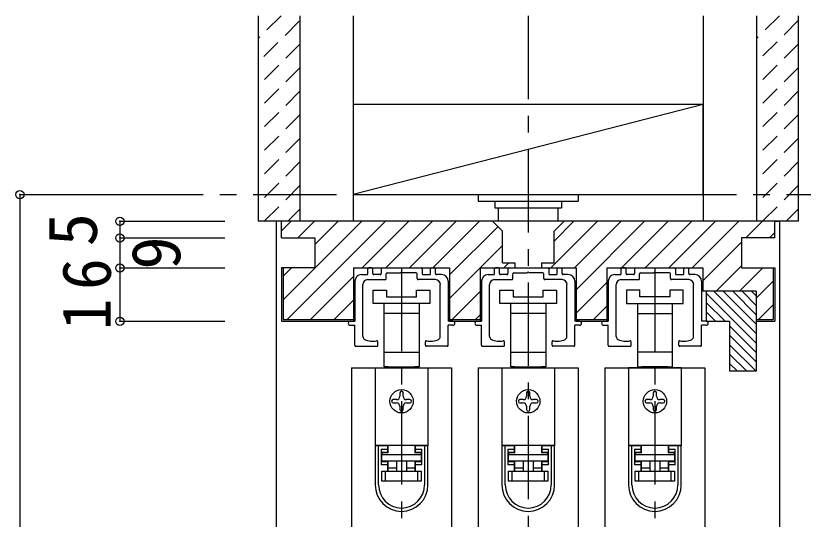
# Model space of a CAD drawing. Units: millimetres at full size, sheet at 1:5. Extents: x -973 to 977, y -718 to 696.
# Drawn here: x 70.4 to 306.7, y -153.5 to -2.5 of the extents above; entities that cross this region are included whole.
import ezdxf
from ezdxf.enums import TextEntityAlignment as Align

# ---------------------------------------------------------------- set-up
doc = ezdxf.new("R2010")
doc.units = ezdxf.units.MM
doc.header["$LTSCALE"] = 5
doc.header["$PDMODE"] = 32
doc.header["$PDSIZE"] = 2.5
doc.linetypes.add('CHAIN1', pattern=[8, 5, -1, 1, -1])
doc.linetypes.add('DASHED1', pattern=[1.8, 1.2, -0.6])
for name, color, linetype in [('0-1_通り芯', 4, 'CHAIN1'), ('0-2_柱', 7, 'Continuous'), ('0-3_仕上げ', 2, 'Continuous'), ('0-4_枠', 3, 'Continuous'), ('0-6_扉', 6, 'Continuous'), ('0-7_金物', 7, 'Continuous'), ('0-B_寸法', 7, 'Continuous'), ('0-C_ハッチ', 4, 'Continuous')]:
    doc.layers.add(name, color=color, linetype=linetype)
doc.styles.add('ＭＳ ゴシック', font='')
doc.styles.get('ＭＳ ゴシック').set_extended_font_data('MS Gothic')

# ---------------------------------------------------------------- blocks, each defined once
blk = doc.blocks.new('02')
at = {"layer": '0-B_寸法'}
for p, q in [((-10.15, 6.923), (-10.15, 8.323)), ((-8.95, 8.623), (-9.85, 8.623)), ((-8.65, 6.923), (-8.65, 8.323)), ((-6.15, 8.323), (-6.15, 6.923)), ((-5.85, 8.623), (5.85, 8.623)), ((-4.35, 7.123), (-0.3, 7.123)), ((0, 7.423), (-0.3, 7.123)), ((0, 7.423), (0.3, 7.123)), ((4.35, 7.123), (0.3, 7.123)), ((6.15, 8.323), (6.15, 6.923)), ((8.65, 6.923), (8.65, 8.323)), ((8.95, 8.623), (9.85, 8.623)), ((10.15, 6.923), (10.15, 8.323)), ((-12, 6.623), (-10.45, 6.623)), ((-10.15, 5.123), (-4.95, 5.123)), ((-6.45, 6.623), (-8.35, 6.623)), ((-4.65, 5.423), (-4.65, 6.823)), ((4.65, 5.423), (4.65, 6.823)), ((10.15, 5.123), (4.95, 5.123)), ((6.45, 6.623), (8.35, 6.623)), ((12, 6.623), (10.45, 6.623)), ((-14, 4.623), (-14, -7.377)), ((-11.6, -11.949), (-11.6, 3.623)), ((11.6, -11.949), (11.6, 3.623)), ((14, 4.623), (14, -7.377)), ((-15.4, -7.377), (-14, -7.377)), ((-15.4, -8.577), (-14, -8.577)), ((-14, -14.577), (-14, -8.577)), ((15.4, -7.377), (14, -7.377)), ((15.4, -8.577), (14, -8.577)), ((14, -14.577), (14, -8.577)), ((-7.15, -14.577), (-7.15, -13.502)), ((7.15, -14.577), (7.15, -13.502)), ((-13.7, -14.877), (-7.45, -14.877)), ((13.7, -14.877), (7.45, -14.877))]:
    blk.add_line(p, q, dxfattribs=at)
for centre, radius, start, end in [((-9.85, 8.323), 0.3, 90, 180), ((-8.95, 8.323), 0.3, 0, 90), ((-5.85, 8.323), 0.3, 90, 180), ((-4.35, 6.823), 0.3, 90, 180), ((4.35, 6.823), 0.3, 0, 90), ((5.85, 8.323), 0.3, 0, 90), ((8.95, 8.323), 0.3, 90, 180), ((9.85, 8.323), 0.3, 0, 90), ((-12, 4.623), 2, 90, 180), ((-10.15, 3.623), 1.5, 90, 180), ((-10.45, 6.923), 0.3, 270, 0), ((-8.35, 6.923), 0.3, 180, 270), ((-6.45, 6.923), 0.3, 270, 0), ((-4.95, 5.423), 0.3, 270, 0), ((4.95, 5.423), 0.3, 180, 270), ((6.45, 6.923), 0.3, 180, 270), ((8.35, 6.923), 0.3, 270, 0), ((10.45, 6.923), 0.3, 180, 270), ((10.15, 3.623), 1.5, 0, 90), ((12, 4.623), 2, 0, 90), ((-15.4, -7.977), 0.6, 90, 180), ((-15.4, -7.977), 0.6, 180, 270), ((15.4, -7.977), 0.6, 0, 90), ((15.4, -7.977), 0.6, 270, 0), ((-10.6, -11.949), 1, 180, 243.25632), ((-8.8, -8.377), 5, 243.25632, 284.75682), ((-7.45, -13.502), 0.3, 0, 104.75682), ((7.45, -13.502), 0.3, 75.24318, 180), ((8.8, -8.377), 5, 255.24318, 296.74368), ((10.6, -11.949), 1, 296.74368, 0), ((-13.7, -14.577), 0.3, 180, 270), ((-7.45, -14.577), 0.3, 270, 0), ((7.45, -14.577), 0.3, 180, 270), ((13.7, -14.577), 0.3, 270, 0)]:
    blk.add_arc(centre, radius, start, end, dxfattribs=at)

msp = doc.modelspace()

# ---------------------------------------------------------------- linework, layer by layer
at = {"layer": '0-1_通り芯'}
for p, q in [((224.153, -2.5), (224.153, -577.5)), ((101.653, -56.151), (504.153, -56.151)), ((186.153, -78.151), (186.153, -555.5)), ((262.153, -78.151), (262.153, -555.5))]:
    msp.add_line(p, q, dxfattribs=at)
at = {"layer": '0-2_柱'}
for p, q in [((276.653, -29.151), (171.653, -56.151)), ((171.653, -29.151), (171.653, -56.151)), ((276.653, -29.151), (171.653, -29.151))]:
    msp.add_line(p, q, dxfattribs=at)
msp.add_lwpolyline([(171.653, -56.151), (276.653, -56.151), (276.653, -29.151)], dxfattribs=at)
at = {"layer": '0-3_仕上げ'}
for p, q in [((143.153, -2.5), (143.153, -64.151)), ((155.653, -2.5), (155.653, -64.151)), ((171.653, -2.5), (171.653, -64.151)), ((276.653, -2.5), (276.653, -64.151)), ((292.653, -2.5), (292.653, -64.151)), ((305.153, -2.5), (305.153, -64.151)), ((155.653, -64.151), (143.153, -64.151)), ((171.653, -64.151), (155.653, -64.151)), ((292.653, -64.151), (276.653, -64.151)), ((305.153, -64.151), (292.653, -64.151))]:
    msp.add_line(p, q, dxfattribs=at)
at = {"layer": '0-4_枠', "color": 4}
for p, q in [((150.153, -64.151), (148.653, -64.151)), ((148.653, -317.826), (148.653, -64.151)), ((298.153, -64.151), (299.653, -64.151)), ((299.653, -317.826), (299.653, -64.151))]:
    msp.add_line(p, q, dxfattribs=at)
at = {"layer": '0-4_枠'}
for p, q in [((298.153, -64.151), (150.153, -64.151)), ((150.153, -69.151), (150.153, -64.151)), ((231.903, -67.151), (234.903, -64.151)), ((298.153, -69.151), (298.153, -64.151)), ((231.903, -76.651), (231.903, -67.151)), ((150.153, -69.151), (160.153, -69.151)), ((160.153, -69.151), (160.153, -78.151)), ((298.153, -69.151), (288.153, -69.151)), ((288.153, -69.151), (288.153, -78.151)), ((216.403, -76.651), (220.153, -76.651)), ((220.153, -76.651), (220.153, -78.151)), ((228.153, -76.651), (231.903, -76.651)), ((228.153, -76.651), (228.153, -78.151)), ((150.653, -78.151), (150.653, -93.651)), ((171.753, -78.151), (171.753, -94.151)), ((171.753, -78.151), (200.553, -78.151)), ((200.553, -78.151), (200.553, -94.151)), ((209.753, -78.151), (209.753, -94.151)), ((209.753, -78.151), (238.553, -78.151)), ((247.753, -78.151), (247.753, -94.151)), ((247.753, -78.151), (276.553, -78.151)), ((276.553, -78.151), (276.553, -85.151)), ((297.653, -78.151), (297.653, -93.651)), ((292.553, -85.151), (276.553, -85.151)), ((277.553, -85.151), (277.553, -90.401)), ((292.553, -85.151), (292.553, -109.151)), ((277.553, -90.401), (277.553, -94.151)), ((150.153, -94.151), (171.753, -94.151)), ((150.653, -93.651), (171.753, -93.651)), ((200.553, -93.651), (209.753, -93.651)), ((200.553, -94.151), (209.753, -94.151)), ((238.553, -93.651), (247.753, -93.651)), ((277.553, -94.151), (284.553, -94.151)), ((284.553, -94.151), (284.553, -109.151)), ((292.553, -93.651), (297.653, -93.651)), ((292.553, -94.151), (298.153, -94.151)), ((292.553, -109.151), (284.553, -109.151))]:
    msp.add_line(p, q, dxfattribs=at)
for points in [[(216.403, -76.651), (216.403, -67.151), (213.403, -64.151)], [(160.153, -78.151), (150.153, -78.151), (150.153, -94.151)], [(238.553, -78.151), (238.553, -94.151), (247.753, -94.151)], [(288.153, -78.151), (298.153, -78.151), (298.153, -94.151)]]:
    msp.add_lwpolyline(points, dxfattribs=at)
at = {"layer": '0-6_扉'}
for p, q in [((171.153, -108.151), (171.153, -317.826)), ((209.153, -108.151), (209.153, -228.151)), ((247.153, -108.151), (277.153, -108.151)), ((247.153, -108.151), (247.153, -228.151)), ((277.153, -108.151), (277.153, -317.826))]:
    msp.add_line(p, q, dxfattribs=at)
for points in [[(171.153, -108.151), (201.153, -108.151), (201.153, -228.151)], [(209.153, -108.151), (239.153, -108.151), (239.153, -228.151)]]:
    msp.add_lwpolyline(points, dxfattribs=at)
at = {"layer": '0-7_金物'}
for p, q in [((239.153, -56.151), (239.153, -58.151)), ((214.153, -58.151), (214.153, -60.151)), ((234.153, -58.151), (234.153, -60.151)), ((214.153, -60.151), (234.153, -60.151)), ((215.153, -60.151), (215.153, -64.151)), ((233.153, -64.151), (233.153, -60.151)), ((177.653, -84.851), (181.653, -84.851)), ((215.653, -88.851), (215.653, -84.851)), ((215.653, -84.851), (219.653, -84.851)), ((219.653, -84.851), (219.653, -86.851)), ((228.653, -84.851), (232.653, -84.851)), ((228.653, -86.851), (228.653, -84.851)), ((232.653, -84.851), (232.653, -88.851)), ((253.653, -84.851), (253.653, -88.851)), ((257.653, -84.851), (253.653, -84.851)), ((257.653, -86.851), (257.653, -84.851)), ((266.653, -84.851), (266.653, -86.851)), ((270.653, -84.851), (266.653, -84.851)), ((270.653, -88.851), (270.653, -84.851)), ((219.653, -86.851), (228.653, -86.851)), ((266.653, -86.851), (257.653, -86.851)), ((180.903, -103.451), (180.903, -88.851)), ((191.403, -88.851), (191.403, -103.451)), ((224.153, -88.851), (215.653, -88.851)), ((218.903, -103.451), (218.903, -88.851)), ((232.653, -88.851), (224.153, -88.851)), ((229.403, -88.851), (229.403, -103.451)), ((253.653, -88.851), (262.153, -88.851)), ((256.903, -88.851), (256.903, -103.451)), ((262.153, -88.851), (270.653, -88.851)), ((267.403, -103.451), (267.403, -88.851)), ((186.153, -91.851), (180.903, -91.851)), ((191.403, -91.851), (186.153, -91.851)), ((224.153, -91.851), (218.903, -91.851)), ((229.403, -91.851), (224.153, -91.851)), ((256.903, -91.851), (262.153, -91.851)), ((262.153, -91.851), (267.403, -91.851)), ((180.903, -103.451), (186.153, -103.451)), ((180.903, -107.851), (180.903, -103.451)), ((186.153, -103.451), (191.403, -103.451)), ((191.403, -103.451), (191.403, -107.851)), ((218.903, -107.851), (218.903, -103.451)), ((218.903, -103.451), (224.153, -103.451)), ((224.153, -103.451), (229.403, -103.451)), ((229.403, -103.451), (229.403, -107.851)), ((256.903, -103.451), (256.903, -107.851)), ((262.153, -103.451), (256.903, -103.451)), ((267.403, -103.451), (262.153, -103.451)), ((267.403, -107.851), (267.403, -103.451)), ((178.253, -108.151), (178.253, -131.451)), ((178.253, -108.151), (194.053, -108.151)), ((182.153, -107.851), (180.903, -107.851)), ((182.153, -108.151), (182.153, -107.851)), ((182.153, -107.851), (190.153, -107.851)), ((191.403, -107.851), (190.153, -107.851)), ((190.153, -107.851), (190.153, -108.151)), ((194.053, -108.151), (194.053, -131.451)), ((216.253, -108.151), (232.053, -108.151)), ((216.253, -108.151), (216.253, -131.451)), ((220.153, -107.851), (218.903, -107.851)), ((220.153, -108.151), (220.153, -107.851)), ((229.403, -107.851), (228.153, -107.851)), ((232.053, -108.151), (232.053, -131.451)), ((254.253, -108.151), (254.253, -131.451)), ((270.053, -108.151), (254.253, -108.151)), ((256.903, -107.851), (258.153, -107.851)), ((266.153, -108.151), (266.153, -107.851)), ((266.153, -107.851), (267.403, -107.851)), ((270.053, -108.151), (270.053, -131.451)), ((185.653, -115.651), (185.653, -116.651)), ((186.653, -116.651), (186.653, -115.651)), ((223.653, -115.651), (223.653, -116.651)), ((224.653, -116.651), (224.653, -115.651)), ((261.653, -115.651), (261.653, -116.651)), ((262.653, -116.651), (262.653, -115.651)), ((184.653, -117.651), (183.653, -117.651)), ((188.653, -117.651), (187.653, -117.651)), ((222.653, -117.651), (221.653, -117.651)), ((226.653, -117.651), (225.653, -117.651)), ((260.653, -117.651), (259.653, -117.651)), ((264.653, -117.651), (263.653, -117.651)), ((183.653, -118.651), (184.653, -118.651)), ((185.653, -119.651), (185.653, -120.651)), ((186.653, -120.651), (186.653, -119.651)), ((187.653, -118.651), (188.653, -118.651)), ((221.653, -118.651), (222.653, -118.651)), ((223.653, -119.651), (223.653, -120.651)), ((224.653, -120.651), (224.653, -119.651)), ((225.653, -118.651), (226.653, -118.651)), ((259.653, -118.651), (260.653, -118.651)), ((261.653, -119.651), (261.653, -120.651)), ((262.653, -120.651), (262.653, -119.651)), ((263.653, -118.651), (264.653, -118.651)), ((194.053, -131.451), (178.253, -131.451)), ((178.253, -131.451), (178.253, -131.551)), ((179.253, -131.551), (178.253, -131.551)), ((178.253, -131.551), (178.253, -143.251)), ((181.953, -131.551), (179.253, -131.551)), ((179.253, -143.251), (179.253, -131.551)), ((181.253, -131.551), (181.253, -131.451)), ((181.953, -131.551), (181.953, -132.551)), ((182.153, -133.651), (182.153, -131.451)), ((190.153, -131.451), (190.153, -133.651)), ((193.053, -131.551), (190.353, -131.551)), ((190.353, -132.551), (190.353, -131.551)), ((191.053, -131.451), (191.053, -131.551)), ((193.053, -131.551), (193.053, -143.251)), ((194.053, -131.551), (193.053, -131.551)), ((194.053, -131.451), (194.053, -131.551)), ((194.053, -143.251), (194.053, -131.551)), ((216.253, -131.451), (216.253, -131.551)), ((232.053, -131.451), (216.253, -131.451)), ((216.253, -131.551), (216.253, -143.251)), ((217.253, -131.551), (216.253, -131.551)), ((217.253, -143.251), (217.253, -131.551)), ((219.953, -131.551), (217.253, -131.551)), ((219.253, -131.551), (219.253, -131.451)), ((219.953, -131.551), (219.953, -132.551)), ((220.153, -133.651), (220.153, -131.451)), ((228.153, -131.451), (228.153, -133.651)), ((228.353, -132.551), (228.353, -131.551)), ((231.053, -131.551), (228.353, -131.551)), ((229.053, -131.451), (229.053, -131.551)), ((232.053, -131.451), (232.053, -131.551)), ((232.053, -143.251), (232.053, -131.551)), ((254.253, -131.451), (254.253, -131.551)), ((270.053, -131.451), (254.253, -131.451)), ((254.253, -131.551), (254.253, -143.251)), ((255.253, -131.551), (254.253, -131.551)), ((255.253, -143.251), (255.253, -131.551)), ((257.953, -131.551), (255.253, -131.551)), ((257.253, -131.551), (257.253, -131.451)), ((257.953, -131.551), (257.953, -132.551)), ((258.153, -133.651), (258.153, -131.451)), ((266.153, -131.451), (266.153, -133.651)), ((266.353, -132.551), (266.353, -131.551)), ((269.053, -131.551), (266.353, -131.551)), ((267.053, -131.451), (267.053, -131.551)), ((270.053, -131.451), (270.053, -131.551)), ((270.053, -143.251), (270.053, -131.551)), ((180.053, -132.551), (180.053, -137.251)), ((180.053, -132.551), (181.953, -132.551)), ((180.253, -133.651), (180.253, -134.151)), ((182.153, -133.651), (180.253, -133.651)), ((180.253, -134.151), (192.053, -134.151)), ((180.253, -136.151), (180.253, -134.151)), ((192.053, -133.651), (190.153, -133.651)), ((190.353, -133.551), (190.353, -132.551)), ((190.353, -132.551), (192.253, -132.551)), ((192.253, -133.551), (190.353, -133.551)), ((192.053, -134.151), (192.053, -133.651)), ((192.053, -134.151), (192.053, -136.151)), ((192.253, -137.251), (192.253, -132.551)), ((218.053, -132.551), (219.953, -132.551)), ((218.053, -132.551), (218.053, -137.251)), ((219.953, -133.551), (218.053, -133.551)), ((220.153, -133.651), (218.253, -133.651)), ((218.253, -133.651), (218.253, -134.151)), ((219.953, -132.551), (219.953, -133.551)), ((230.053, -133.651), (228.153, -133.651)), ((228.353, -132.551), (230.253, -132.551)), ((230.053, -134.151), (230.053, -133.651)), ((230.253, -137.251), (230.253, -132.551)), ((256.053, -132.551), (257.953, -132.551)), ((256.053, -132.551), (256.053, -137.251)), ((257.953, -133.551), (256.053, -133.551)), ((258.153, -133.651), (256.253, -133.651)), ((256.253, -133.651), (256.253, -134.151)), ((257.953, -132.551), (257.953, -133.551)), ((268.053, -133.651), (266.153, -133.651)), ((266.353, -132.551), (268.253, -132.551)), ((268.053, -134.151), (268.053, -133.651)), ((268.253, -137.251), (268.253, -132.551)), ((180.053, -136.251), (181.953, -136.251)), ((192.053, -136.151), (180.253, -136.151)), ((181.953, -136.251), (181.953, -137.251)), ((182.153, -138.151), (182.153, -136.151)), ((184.653, -136.151), (184.653, -139.151)), ((187.653, -136.151), (187.653, -139.151)), ((220.153, -138.151), (220.153, -136.151)), ((222.653, -136.151), (222.653, -139.151)), ((225.653, -136.151), (225.653, -139.151)), ((228.153, -136.151), (228.153, -138.151)), ((228.353, -136.251), (230.253, -136.251)), ((228.353, -137.251), (228.353, -136.251)), ((258.153, -138.151), (258.153, -136.151)), ((260.653, -136.151), (260.653, -139.151)), ((263.653, -136.151), (263.653, -139.151)), ((266.153, -136.151), (266.153, -138.151)), ((266.353, -136.251), (268.253, -136.251)), ((266.353, -137.251), (266.353, -136.251)), ((181.953, -137.251), (180.053, -137.251)), ((180.253, -139.151), (181.253, -139.151)), ((181.253, -139.151), (191.053, -139.151)), ((181.253, -139.151), (181.253, -142.151)), ((181.953, -137.251), (181.953, -139.151)), ((187.653, -138.151), (190.153, -138.151)), ((192.253, -137.251), (190.353, -137.251)), ((190.353, -139.151), (190.353, -137.251)), ((191.053, -139.151), (192.053, -139.151)), ((192.053, -139.151), (192.053, -142.151)), ((219.953, -137.251), (218.053, -137.251)), ((218.253, -142.151), (218.253, -139.151)), ((218.253, -139.151), (219.253, -139.151)), ((219.253, -139.151), (219.253, -142.151)), ((219.253, -139.151), (229.053, -139.151)), ((219.953, -137.251), (219.953, -139.151)), ((220.153, -138.151), (222.653, -138.151)), ((220.153, -139.151), (220.153, -138.151)), ((228.353, -139.151), (228.353, -137.251)), ((230.253, -137.251), (228.353, -137.251)), ((229.053, -142.151), (229.053, -139.151)), ((229.053, -139.151), (230.053, -139.151)), ((230.053, -139.151), (230.053, -142.151)), ((257.953, -137.251), (256.053, -137.251)), ((256.253, -142.151), (256.253, -139.151)), ((256.253, -139.151), (257.253, -139.151)), ((257.253, -139.151), (257.253, -142.151)), ((257.253, -139.151), (267.053, -139.151)), ((257.953, -137.251), (257.953, -139.151)), ((258.153, -138.151), (260.653, -138.151)), ((258.153, -139.151), (258.153, -138.151)), ((266.353, -139.151), (266.353, -137.251)), ((268.253, -137.251), (266.353, -137.251)), ((267.053, -142.151), (267.053, -139.151)), ((267.053, -139.151), (268.053, -139.151)), ((268.053, -139.151), (268.053, -142.151)), ((191.053, -142.151), (181.253, -142.151)), ((219.253, -142.151), (218.253, -142.151)), ((229.053, -142.151), (219.253, -142.151)), ((230.053, -142.151), (229.053, -142.151)), ((257.253, -142.151), (256.253, -142.151)), ((267.053, -142.151), (257.253, -142.151)), ((268.053, -142.151), (267.053, -142.151))]:
    msp.add_line(p, q, dxfattribs=at)
for points in [[(209.153, -56.151), (209.153, -58.151), (239.153, -58.151)], [(194.653, -88.851), (186.153, -88.851), (177.653, -88.851), (177.653, -84.851)], [(181.653, -84.851), (181.653, -86.851), (190.653, -86.851), (190.653, -84.851), (194.653, -84.851), (194.653, -88.851)], [(220.153, -107.851), (228.153, -107.851), (228.153, -108.151)], [(266.153, -107.851), (258.153, -107.851), (258.153, -108.151)], [(232.053, -131.551), (231.053, -131.551), (231.053, -143.251)], [(270.053, -131.551), (269.053, -131.551), (269.053, -143.251)], [(181.953, -132.551), (181.953, -133.551), (180.053, -133.551)], [(230.253, -133.551), (228.353, -133.551), (228.353, -132.551)], [(268.253, -133.551), (266.353, -133.551), (266.353, -132.551)], [(190.153, -136.151), (190.153, -138.151), (190.153, -139.151)], [(190.353, -137.251), (190.353, -136.251), (192.253, -136.251)], [(218.053, -136.251), (219.953, -136.251), (219.953, -137.251)], [(256.053, -136.251), (257.953, -136.251), (257.953, -137.251)], [(181.253, -142.151), (180.253, -142.151), (180.253, -139.151)], [(182.153, -139.151), (182.153, -138.151), (184.653, -138.151)], [(192.053, -142.151), (191.053, -142.151), (191.053, -139.151)], [(225.653, -138.151), (228.153, -138.151), (228.153, -139.151)], [(263.653, -138.151), (266.153, -138.151), (266.153, -139.151)]]:
    msp.add_lwpolyline(points, dxfattribs=at)
for points in [[(230.053, -136.151), (218.253, -136.151), (218.253, -134.151), (230.053, -134.151)], [(268.053, -136.151), (256.253, -136.151), (256.253, -134.151), (268.053, -134.151)]]:
    msp.add_lwpolyline(points, close=True, dxfattribs=at)
for centre in [(186.153, -118.151), (224.153, -118.151), (262.153, -118.151)]:
    msp.add_circle(centre, 3.5, dxfattribs=at)
for centre, radius, start, end in [((186.153, -115.651), 0.5, 90, 180), ((186.153, -115.651), 0.5, 0, 90), ((224.153, -115.651), 0.5, 90, 180), ((224.153, -115.651), 0.5, 0, 90), ((262.153, -115.651), 0.5, 90, 180), ((262.153, -115.651), 0.5, 0, 90), ((183.653, -118.151), 0.5, 90, 180), ((184.653, -116.651), 1, 270, 0), ((187.653, -116.651), 1, 180, 270), ((188.653, -118.151), 0.5, 0, 90), ((221.653, -118.151), 0.5, 90, 180), ((222.653, -116.651), 1, 270, 0), ((225.653, -116.651), 1, 180, 270), ((226.653, -118.151), 0.5, 0, 90), ((259.653, -118.151), 0.5, 90, 180), ((260.653, -116.651), 1, 270, 0), ((263.653, -116.651), 1, 180, 270), ((264.653, -118.151), 0.5, 0, 90), ((183.653, -118.151), 0.5, 180, 270), ((184.653, -119.651), 1, 0, 90), ((187.653, -119.651), 1, 90, 180), ((188.653, -118.151), 0.5, 270, 0), ((221.653, -118.151), 0.5, 180, 270), ((222.653, -119.651), 1, 0, 90), ((225.653, -119.651), 1, 90, 180), ((226.653, -118.151), 0.5, 270, 0), ((259.653, -118.151), 0.5, 180, 270), ((260.653, -119.651), 1, 0, 90), ((263.653, -119.651), 1, 90, 180), ((264.653, -118.151), 0.5, 270, 0), ((186.153, -120.651), 0.5, 180, 270), ((186.153, -120.651), 0.5, 270, 0), ((224.153, -120.651), 0.5, 180, 270), ((224.153, -120.651), 0.5, 270, 0), ((262.153, -120.651), 0.5, 180, 270), ((262.153, -120.651), 0.5, 270, 0), ((186.153, -143.251), 7.9, 180, 0), ((186.153, -143.251), 6.9, 180, 0), ((224.153, -143.251), 7.9, 180, 0), ((224.153, -143.251), 6.9, 180, 0), ((262.153, -143.251), 7.9, 180, 0), ((262.153, -143.251), 6.9, 180, 0)]:
    msp.add_arc(centre, radius, start, end, dxfattribs=at)
at = {"layer": '0-B_寸法', "color": 4}
for p, q in [((71.653, -56.151), (101.653, -56.151)), ((71.653, -56.151), (71.653, -567.5)), ((101.653, -64.151), (101.653, -69.151)), ((101.653, -64.151), (133.153, -64.151)), ((101.653, -69.151), (101.653, -78.151)), ((101.653, -69.151), (133.153, -69.151)), ((101.653, -78.151), (101.653, -94.151)), ((101.653, -78.151), (133.153, -78.151)), ((101.653, -94.151), (133.153, -94.151))]:
    msp.add_line(p, q, dxfattribs=at)
at = {"layer": '0-B_寸法'}
for p in [(71.653, -56.151), (101.653, -64.151), (101.653, -69.151), (101.653, -78.151), (101.653, -94.151)]:
    msp.add_point(p, dxfattribs=at)
at = {"layer": '0-C_ハッチ', "linetype": 'DASHED1'}
for p, q in [((150.015, -2.5), (143.153, -9.362)), ((155.435, -4.151), (143.153, -16.433)), ((299.515, -2.5), (292.653, -9.362)), ((305.153, -3.933), (292.653, -16.433)), ((155.653, -11.004), (143.153, -23.504)), ((305.153, -11.004), (292.653, -23.504)), ((155.653, -18.075), (143.153, -30.575)), ((305.153, -18.075), (292.653, -30.575)), ((155.653, -25.147), (143.153, -37.647)), ((305.153, -25.147), (292.653, -37.647)), ((155.653, -32.218), (143.153, -44.718)), ((305.153, -32.218), (292.653, -44.718)), ((155.653, -39.289), (143.153, -51.789)), ((305.153, -39.289), (292.653, -51.789)), ((155.653, -46.36), (143.153, -58.86)), ((305.153, -46.36), (292.653, -58.86)), ((155.653, -53.431), (144.933, -64.151)), ((305.153, -53.431), (294.433, -64.151)), ((155.653, -60.502), (152.004, -64.151)), ((305.153, -60.502), (301.504, -64.151))]:
    msp.add_line(p, q, dxfattribs=at)
at = {"layer": '0-C_ハッチ'}
for p, q in [((150.153, -66.998), (153, -64.151)), ((150.653, -87.712), (174.213, -64.151)), ((151.784, -93.651), (181.284, -64.151)), ((155.071, -69.151), (160.071, -64.151)), ((167.142, -64.151), (160.153, -71.141)), ((188.356, -64.151), (174.356, -78.151)), ((181.427, -78.151), (195.427, -64.151)), ((188.498, -78.151), (202.498, -64.151)), ((195.569, -78.151), (209.569, -64.151)), ((200.553, -80.238), (215.021, -65.77)), ((230.924, -78.151), (244.924, -64.151)), ((231.903, -70.101), (237.853, -64.151)), ((237.995, -78.151), (251.995, -64.151)), ((238.553, -84.664), (259.066, -64.151)), ((252.137, -78.151), (266.137, -64.151)), ((259.208, -78.151), (273.208, -64.151)), ((266.279, -78.151), (280.279, -64.151)), ((273.35, -78.151), (287.35, -64.151)), ((289.422, -69.151), (294.422, -64.151)), ((296.493, -69.151), (298.153, -67.491)), ((276.553, -82.02), (288.153, -70.42)), ((200.553, -87.309), (216.403, -71.459)), ((216.782, -78.151), (218.282, -76.651)), ((280.493, -85.151), (288.153, -77.491)), ((153.142, -78.151), (150.653, -80.641)), ((287.564, -85.151), (294.564, -78.151)), ((171.753, -80.754), (158.856, -93.651)), ((238.553, -91.736), (247.753, -82.536)), ((292.553, -87.233), (297.653, -82.133)), ((201.282, -93.651), (209.753, -85.18)), ((277.553, -85.683), (292.553, -100.683)), ((279.85, -85.151), (292.553, -97.855)), ((282.678, -85.151), (292.553, -95.026)), ((285.506, -85.151), (292.553, -92.198)), ((288.335, -85.151), (292.553, -89.369)), ((291.163, -85.151), (292.553, -86.541)), ((165.927, -93.651), (171.753, -87.825)), ((243.708, -93.651), (247.753, -89.607)), ((277.553, -88.512), (283.193, -94.151)), ((293.206, -93.651), (297.653, -89.204)), ((277.553, -91.34), (280.364, -94.151)), ((208.353, -93.651), (209.753, -92.251)), ((284.553, -95.512), (292.553, -103.512)), ((284.553, -98.34), (292.553, -106.34)), ((284.553, -101.168), (292.536, -109.151)), ((284.553, -103.997), (289.707, -109.151)), ((284.553, -106.825), (286.879, -109.151))]:
    msp.add_line(p, q, dxfattribs=at)

# ---------------------------------------------------------------- block references
at = {"layer": '0-7_金物'}
for p in [(186.153, -86.774), (224.153, -86.774), (262.153, -86.774)]:
    msp.add_blockref('02', p, dxfattribs=at)

# ---------------------------------------------------------------- texts
at = {"layer": '0-B_寸法', "style": 'ＭＳ ゴシック'}
for s, p in [('5', (99.153, -71.651)), ('9', (124.153, -78.651))]:
    msp.add_text(s, height=14.66, rotation=90, dxfattribs=at).set_placement(p, align=Align.BOTTOM_LEFT)
at = {"layer": '0-B_寸法', "insert": (99.153, -96.776), "char_height": 14.66, "attachment_point": 7, "rotation": 90, "style": 'ＭＳ ゴシック'}
msp.add_mtext('\\T1.27;\\W0.95;16', dxfattribs=at)

doc.saveas('drawing.dxf')
